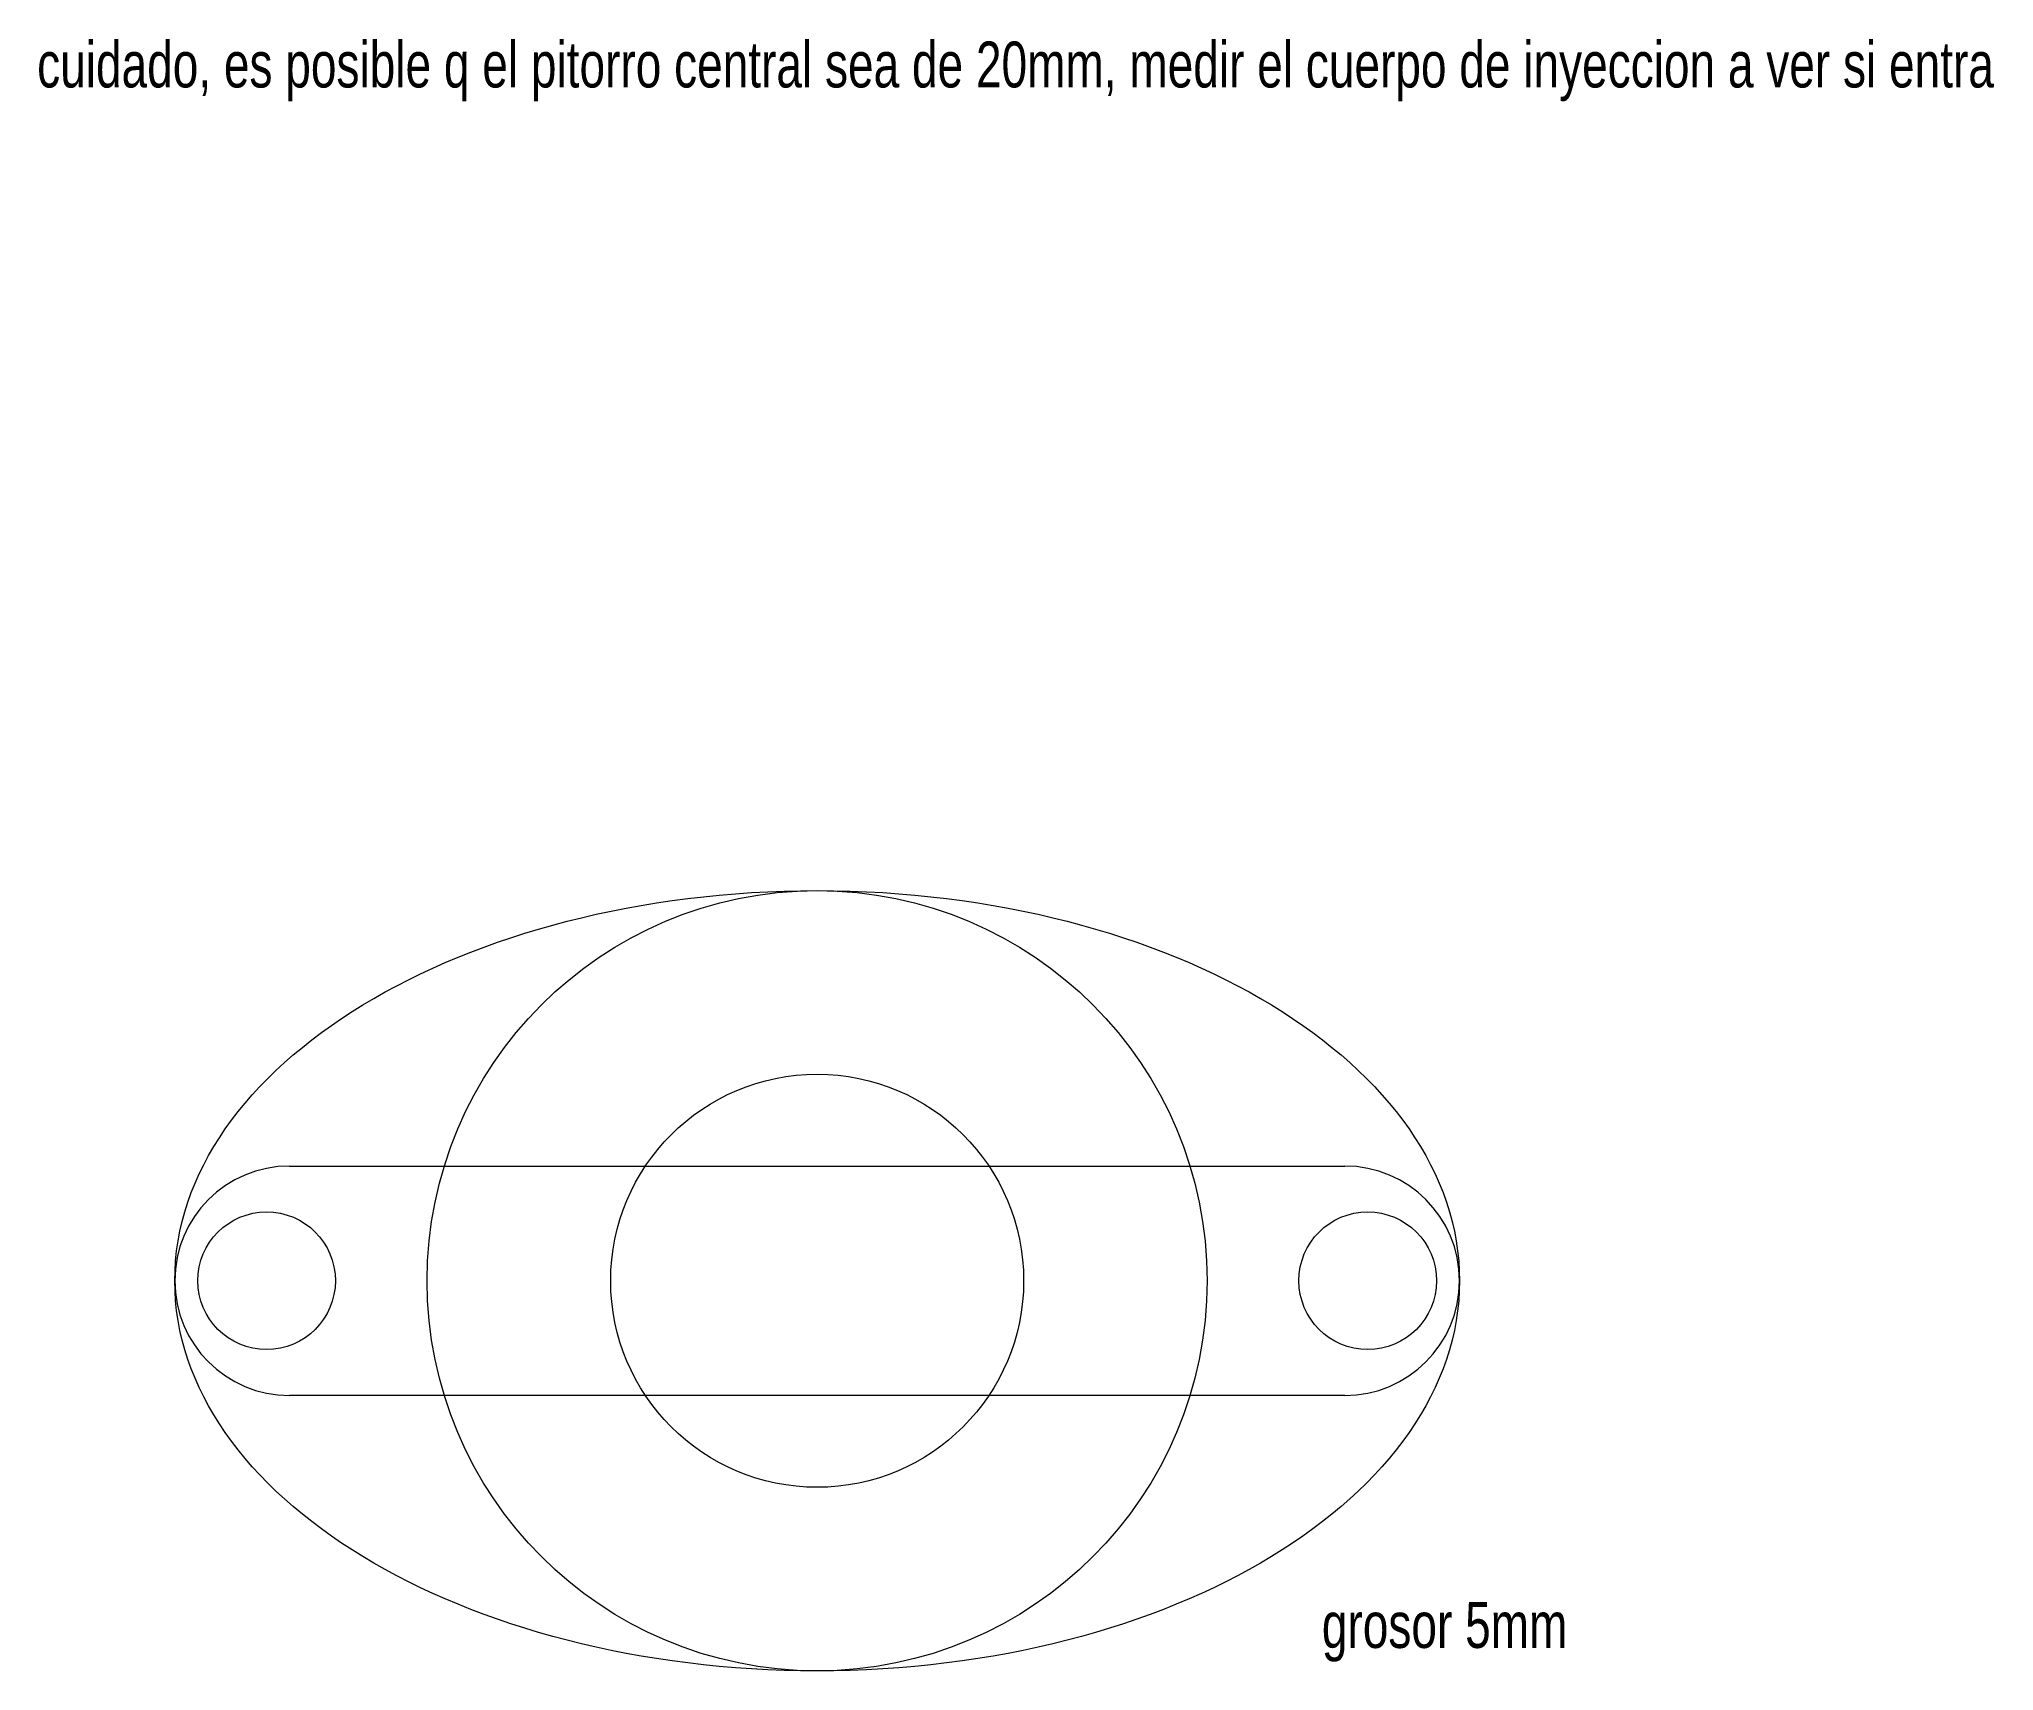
# Model space of a CAD drawing. Header units: millimetres. Extents: x -5.9 to 79.3, y 0 to 71.1.
import ezdxf

# ---------------------------------------------------------------- set-up
doc = ezdxf.new("R2010")
doc.units = ezdxf.units.MM
doc.layers.add('dimensiones', color=9, linetype='CONTINUOUS', lineweight=0)
doc.layers.add('plantilla base apoyo iac', color=5, linetype='CONTINUOUS', lineweight=0)
doc.styles.get("Standard").update_dxf_attribs({"font": 'txt', "width": 0.75})

msp = doc.modelspace()

# ---------------------------------------------------------------- linework, layer by layer
at = {"layer": 'plantilla base apoyo iac'}
for p, q in [((5, 22), (51, 22)), ((51, 12), (5, 12))]:
    msp.add_line(p, q, dxfattribs=at)
for centre, radius in [((28, 17), 17), ((28, 17), 9), ((4, 17), 3), ((52, 17), 3)]:
    msp.add_circle(centre, radius, dxfattribs=at)
for centre, start, end in [((5, 17), 90, 270), ((51, 17), 270, 90)]:
    msp.add_arc(centre, 5, start, end, dxfattribs=at)
msp.add_ellipse((28, 17), major_axis=(-28, 0), ratio=0.607143, dxfattribs=at)

# ---------------------------------------------------------------- texts
at = {"layer": 'dimensiones', "insert": (-6, 71), "char_height": 2, "width": 100, "attachment_point": 1}
msp.add_mtext('cuidado,\\~es\\~posible\\~q\\~el\\~pitorro\\~central\\~sea\\~de\\~20mm,\\~medir\\~el\\~cuerpo\\~de\\~inyeccion\\~a\\~ver\\~si\\~entra', dxfattribs=at)
at = {"layer": 'plantilla base apoyo iac', "insert": (50, 3), "char_height": 2, "width": 100, "attachment_point": 1}
msp.add_mtext('grosor\\~5mm', dxfattribs=at)

doc.saveas('drawing.dxf')
